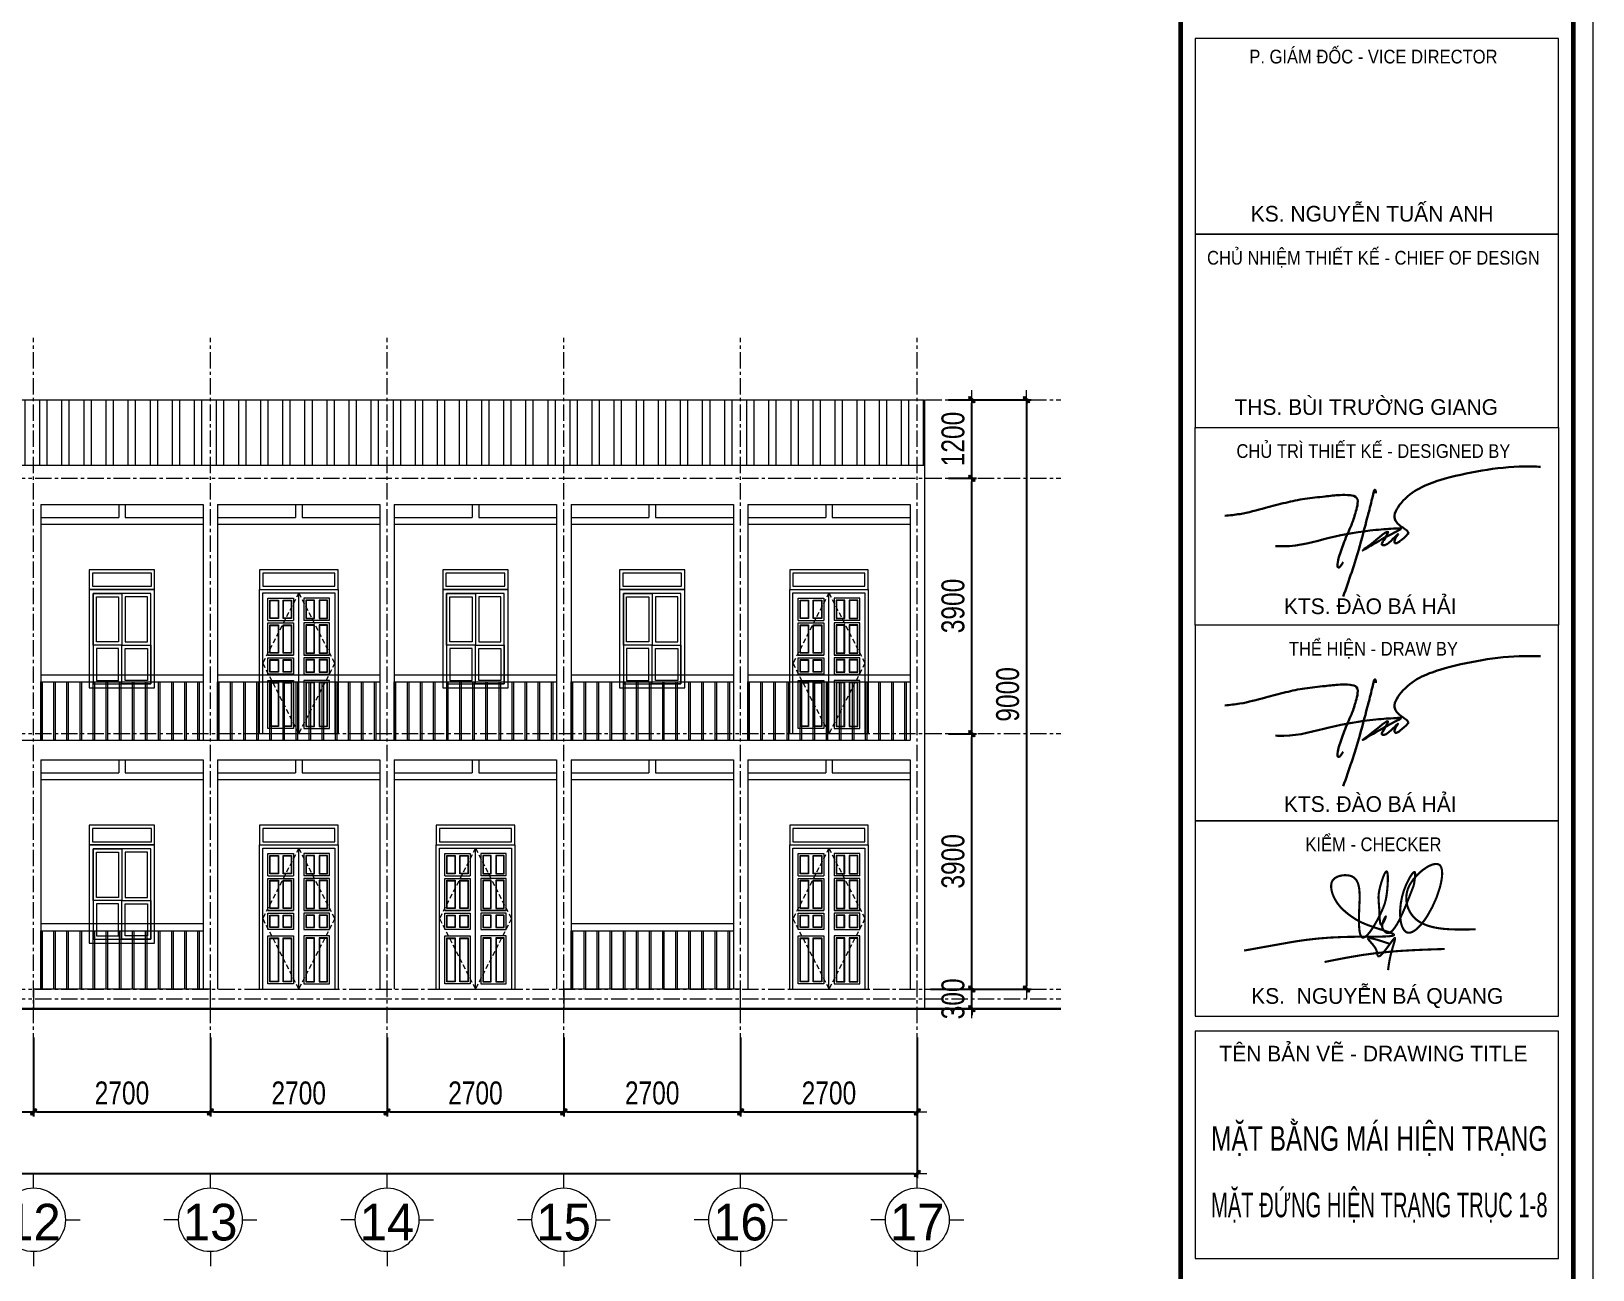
# Model space of a CAD drawing. Header units: millimetres. Extents: x 5243337 to 5938936, y 490824 to 785930.
# Drawn here: x 5824927 to 5848782, y 602592 to 621507 of the extents above; entities that cross this region are included whole.
import ezdxf
from ezdxf.enums import TextEntityAlignment as Align

# ---------------------------------------------------------------- set-up
doc = ezdxf.new("R2010")
doc.units = ezdxf.units.MM
doc.header["$MEASUREMENT"] = 0
doc.header["$PDMODE"] = 32
doc.linetypes.add('CENTER', pattern=[2, 1.25, -0.25, 0.25, -0.25])
doc.linetypes.add('HIDDEN', pattern=[0.375, 0.25, -0.125])
doc.layers.get('0').update_dxf_attribs({"lineweight": 0})
doc.layers.get('Defpoints').update_dxf_attribs({"lineweight": 0})
for name, color, linetype, lineweight in [('cat2', 22, 'Continuous', 30), ('dim', 144, 'Continuous', 13), ('hatch1', 136, 'Continuous', 9), ('Khungten_LCDI', 7, 'Continuous', 25), ('LC Dim', 8, 'Continuous', 18), ('LC ISO', 153, 'Continuous', 13), ('LC MANH DUT', 35, 'HIDDEN', 5), ('LC Net dam 1', 30, 'Continuous', 30), ('LC Net manh', 9, 'Continuous', 5), ('LC Net thay', 7, 'Continuous', 25), ('LC Text1', 3, 'Continuous', 20), ('noithat', 125, 'Continuous', 9), ('text', 1, 'Continuous', 20), ('thay1', 63, 'Continuous', 18), ('truc', 76, 'CENTER', 9)]:
    doc.layers.add(name, color=color, linetype=linetype, lineweight=lineweight)
doc.layers.add('KICHTHUOC', color=9, linetype='Continuous')
doc.styles.add('EG Hai', font='VHAVANB.TTF')
doc.styles.add('HOATBIF', font='hoatbif.shx', dxfattribs={"width": 0.8})
doc.styles.add('Khungten', font='VHAVAN.TTF', dxfattribs={"width": 0.9, "height": 5000})
doc.styles.add('Title', font='VHBLACK.TTF')
doc.styles.add('VnAvantH', font='VHAVANB.TTF', dxfattribs={"width": 0.6})
doc.dimstyles.new('1-100', dxfattribs={"dimscale": 100, "dimtxt": 2.5, "dimasz": 0.35, "dimexe": 0.5, "dimexo": 0, "dimgap": 0.8, "dimtad": 1, "dimdec": 0, "dimzin": 0, "dimdsep": 46, "dimtxsty": 'HOATBIF', "dimblk1": 'DOT', "dimblk2": 'DOT', "dimsah": 1, "dimcen": -1, "dimdle": 1, "dimclrd": 256, "dimclre": 256, "dimclrt": 4, "dimadec": 3, "dimazin": 2, "dimtfac": 0.333333, "dimtdec": 0, "dimtix": 1, "dimtmove": 2, "dimatfit": 3, "dimldrblk": 'DOT', "dimfxl": 1, "dimtvp": 0.833333, "dimtolj": 1, "dimtzin": 0, "dimarcsym": 0})

# ---------------------------------------------------------------- blocks, each defined once
blk = doc.blocks.new('DOT')
at = {"layer": 'dim'}
for p, q in [((-3, 0), (3, 0)), ((-1, -1), (1, 1))]:
    blk.add_line(p, q, dxfattribs=at)
blk.add_lwpolyline([(0.5, 1), (-1, -0.5), (-0.5, -1), (1, 0.5)], close=True, dxfattribs=at)
blk = doc.blocks.new('*D600')
at = {"layer": 'Defpoints', "color": 0, "ltscale": 300, "transparency": 16777216}
for p in [(5793813, 606139), (5838463, 606139), (5838463, 604061)]:
    blk.add_point(p, dxfattribs=at)
at = {"layer": 'LC Dim', "lineweight": -2, "ltscale": 300, "transparency": 16777216}
for p, q in [((5793813, 606139), (5793813, 603991)), ((5838463, 606139), (5838463, 603991)), ((5793862, 604061), (5838414, 604061))]:
    blk.add_line(p, q, dxfattribs=at)
at = {"layer": 'LC Dim', "lineweight": -2, "ltscale": 300, "transparency": 16777216, "xscale": 49, "yscale": 49, "zscale": 49, "rotation": 180}
blk.add_blockref('DOT', (5793813, 604061), dxfattribs=at)
at = {"layer": 'LC Dim', "lineweight": -2, "ltscale": 300, "transparency": 16777216, "xscale": 49, "yscale": 49, "zscale": 49}
blk.add_blockref('DOT', (5838463, 604061), dxfattribs=at)
at = {"layer": 'LC Dim', "color": 4, "ltscale": 300, "transparency": 16777216, "insert": (5816138, 604348), "char_height": 350, "attachment_point": 5, "style": 'HOATBIF'}
blk.add_mtext('\\A1;44650', dxfattribs=at)
blk = doc.blocks.new('_Dot')
at = {"color": 0, "linetype": 'ByBlock', "lineweight": -2}
blk.add_line((-0.5, 0), (-1, 0), dxfattribs=at)
at = {"color": 0, "linetype": 'ByBlock', "const_width": 0.5}
blk.add_lwpolyline([(-0.25, 0, 1), (0.25, 0, 1)], format="xyb", close=True, dxfattribs=at)
blk = doc.blocks.new('*D612')
at = {"layer": 'Defpoints', "color": 0, "ltscale": 300, "transparency": 16777216}
for p in [(5822263, 606139), (5824963, 606139), (5824963, 605003)]:
    blk.add_point(p, dxfattribs=at)
at = {"layer": 'LC Dim', "lineweight": -2, "ltscale": 300, "transparency": 16777216}
for p, q in [((5822263, 606139), (5822263, 604933)), ((5824963, 606139), (5824963, 604933)), ((5822312, 605003), (5824914, 605003))]:
    blk.add_line(p, q, dxfattribs=at)
at = {"layer": 'LC Dim', "lineweight": -2, "ltscale": 300, "transparency": 16777216, "xscale": 49, "yscale": 49, "zscale": 49, "rotation": 180}
blk.add_blockref('DOT', (5822263, 605003), dxfattribs=at)
at = {"layer": 'LC Dim', "lineweight": -2, "ltscale": 300, "transparency": 16777216, "xscale": 49, "yscale": 49, "zscale": 49}
blk.add_blockref('DOT', (5824963, 605003), dxfattribs=at)
at = {"layer": 'LC Dim', "color": 4, "ltscale": 300, "transparency": 16777216, "insert": (5823613, 605290), "char_height": 350, "attachment_point": 5, "style": 'HOATBIF'}
blk.add_mtext('\\A1;2700', dxfattribs=at)
blk = doc.blocks.new('*D613')
at = {"layer": 'Defpoints', "color": 0, "ltscale": 300, "transparency": 16777216}
for p in [(5824963, 606139), (5827663, 606139), (5827663, 605003)]:
    blk.add_point(p, dxfattribs=at)
at = {"layer": 'LC Dim', "lineweight": -2, "ltscale": 300, "transparency": 16777216}
for p, q in [((5824963, 606139), (5824963, 604933)), ((5827663, 606139), (5827663, 604933)), ((5825012, 605003), (5827614, 605003))]:
    blk.add_line(p, q, dxfattribs=at)
at = {"layer": 'LC Dim', "lineweight": -2, "ltscale": 300, "transparency": 16777216, "xscale": 49, "yscale": 49, "zscale": 49, "rotation": 180}
blk.add_blockref('DOT', (5824963, 605003), dxfattribs=at)
at = {"layer": 'LC Dim', "lineweight": -2, "ltscale": 300, "transparency": 16777216, "xscale": 49, "yscale": 49, "zscale": 49}
blk.add_blockref('DOT', (5827663, 605003), dxfattribs=at)
at = {"layer": 'LC Dim', "color": 4, "ltscale": 300, "transparency": 16777216, "insert": (5826313, 605290), "char_height": 350, "attachment_point": 5, "style": 'HOATBIF'}
blk.add_mtext('\\A1;2700', dxfattribs=at)
blk = doc.blocks.new('*D614')
at = {"layer": 'Defpoints', "color": 0, "ltscale": 300, "transparency": 16777216}
for p in [(5827663, 606139), (5830363, 606139), (5830363, 605003)]:
    blk.add_point(p, dxfattribs=at)
at = {"layer": 'LC Dim', "lineweight": -2, "ltscale": 300, "transparency": 16777216}
for p, q in [((5827663, 606139), (5827663, 604933)), ((5830363, 606139), (5830363, 604933)), ((5827712, 605003), (5830314, 605003))]:
    blk.add_line(p, q, dxfattribs=at)
at = {"layer": 'LC Dim', "lineweight": -2, "ltscale": 300, "transparency": 16777216, "xscale": 49, "yscale": 49, "zscale": 49, "rotation": 180}
blk.add_blockref('DOT', (5827663, 605003), dxfattribs=at)
at = {"layer": 'LC Dim', "lineweight": -2, "ltscale": 300, "transparency": 16777216, "xscale": 49, "yscale": 49, "zscale": 49}
blk.add_blockref('DOT', (5830363, 605003), dxfattribs=at)
at = {"layer": 'LC Dim', "color": 4, "ltscale": 300, "transparency": 16777216, "insert": (5829013, 605290), "char_height": 350, "attachment_point": 5, "style": 'HOATBIF'}
blk.add_mtext('\\A1;2700', dxfattribs=at)
blk = doc.blocks.new('*D615')
at = {"layer": 'Defpoints', "color": 0, "ltscale": 300, "transparency": 16777216}
for p in [(5830363, 606139), (5833063, 606139), (5833063, 605003)]:
    blk.add_point(p, dxfattribs=at)
at = {"layer": 'LC Dim', "lineweight": -2, "ltscale": 300, "transparency": 16777216}
for p, q in [((5830363, 606139), (5830363, 604933)), ((5833063, 606139), (5833063, 604933)), ((5830412, 605003), (5833014, 605003))]:
    blk.add_line(p, q, dxfattribs=at)
at = {"layer": 'LC Dim', "lineweight": -2, "ltscale": 300, "transparency": 16777216, "xscale": 49, "yscale": 49, "zscale": 49, "rotation": 180}
blk.add_blockref('DOT', (5830363, 605003), dxfattribs=at)
at = {"layer": 'LC Dim', "lineweight": -2, "ltscale": 300, "transparency": 16777216, "xscale": 49, "yscale": 49, "zscale": 49}
blk.add_blockref('DOT', (5833063, 605003), dxfattribs=at)
at = {"layer": 'LC Dim', "color": 4, "ltscale": 300, "transparency": 16777216, "insert": (5831713, 605290), "char_height": 350, "attachment_point": 5, "style": 'HOATBIF'}
blk.add_mtext('\\A1;2700', dxfattribs=at)
blk = doc.blocks.new('*D616')
at = {"layer": 'Defpoints', "color": 0, "ltscale": 300, "transparency": 16777216}
for p in [(5833063, 606139), (5835763, 606139), (5835763, 605003)]:
    blk.add_point(p, dxfattribs=at)
at = {"layer": 'LC Dim', "lineweight": -2, "ltscale": 300, "transparency": 16777216}
for p, q in [((5833063, 606139), (5833063, 604933)), ((5835763, 606139), (5835763, 604933)), ((5833112, 605003), (5835714, 605003))]:
    blk.add_line(p, q, dxfattribs=at)
at = {"layer": 'LC Dim', "lineweight": -2, "ltscale": 300, "transparency": 16777216, "xscale": 49, "yscale": 49, "zscale": 49, "rotation": 180}
blk.add_blockref('DOT', (5833063, 605003), dxfattribs=at)
at = {"layer": 'LC Dim', "lineweight": -2, "ltscale": 300, "transparency": 16777216, "xscale": 49, "yscale": 49, "zscale": 49}
blk.add_blockref('DOT', (5835763, 605003), dxfattribs=at)
at = {"layer": 'LC Dim', "color": 4, "ltscale": 300, "transparency": 16777216, "insert": (5834413, 605290), "char_height": 350, "attachment_point": 5, "style": 'HOATBIF'}
blk.add_mtext('\\A1;2700', dxfattribs=at)
blk = doc.blocks.new('*D617')
at = {"layer": 'Defpoints', "color": 0, "ltscale": 300, "transparency": 16777216}
for p in [(5835763, 606139), (5838463, 606139), (5838463, 605003)]:
    blk.add_point(p, dxfattribs=at)
at = {"layer": 'LC Dim', "lineweight": -2, "ltscale": 300, "transparency": 16777216}
for p, q in [((5835763, 606139), (5835763, 604933)), ((5838463, 606139), (5838463, 604933)), ((5835812, 605003), (5838414, 605003))]:
    blk.add_line(p, q, dxfattribs=at)
at = {"layer": 'LC Dim', "lineweight": -2, "ltscale": 300, "transparency": 16777216, "xscale": 49, "yscale": 49, "zscale": 49, "rotation": 180}
blk.add_blockref('DOT', (5835763, 605003), dxfattribs=at)
at = {"layer": 'LC Dim', "lineweight": -2, "ltscale": 300, "transparency": 16777216, "xscale": 49, "yscale": 49, "zscale": 49}
blk.add_blockref('DOT', (5838463, 605003), dxfattribs=at)
at = {"layer": 'LC Dim', "color": 4, "ltscale": 300, "transparency": 16777216, "insert": (5837113, 605290), "char_height": 350, "attachment_point": 5, "style": 'HOATBIF'}
blk.add_mtext('\\A1;2700', dxfattribs=at)
blk = doc.blocks.new('TTRUC')
at = {"layer": 'LC ISO'}
for p, q in [((0, 6.95), (0, 10.13)), ((-6.95, 0), (-10.13, 0)), ((6.95, 0), (10.13, 0)), ((0, -6.95), (0, -10.13))]:
    blk.add_line(p, q, dxfattribs=at)
at = {"layer": 'LC Net manh'}
blk.add_circle((0, 0), 6.95, dxfattribs=at)
blk = doc.blocks.new('sdgfed')
at = {"layer": 'noithat'}
for points in [[(0, 1500), (1000, 1500), (1000, 1800), (0, 1800)], [(50, 1550), (950, 1550), (950, 1750), (50, 1750)], [(0, 0), (1000, 0), (1000, 1500), (0, 1500)], [(60, 60), (940, 60), (940, 1440), (60, 1440)], [(60, 1440), (500, 1440), (500, 650), (60, 650)], [(940, 1440), (500, 1440), (500, 650), (940, 650)], [(110, 1390), (450, 1390), (450, 700), (110, 700)], [(890, 1390), (550, 1390), (550, 700), (890, 700)], [(500, 650), (60, 650), (60, 60), (500, 60)], [(450, 600), (110, 600), (110, 110), (450, 110)], [(500, 650), (940, 650), (940, 60), (500, 60)], [(550, 600), (890, 600), (890, 110), (550, 110)]]:
    blk.add_lwpolyline(points, close=True, dxfattribs=at)
blk = doc.blocks.new('jsfgsdf')
at = {"layer": 'hatch1'}
blk.add_lwpolyline([(50, 2250), (1150, 2250), (1150, 2450), (50, 2450)], close=True, dxfattribs=at)
at = {"layer": 'LC ISO'}
for p, q in [((600, 0), (600, 2150)), ((130, 1730), (520, 1730)), ((130, 1690), (520, 1690)), ((1070, 1730), (680, 1730)), ((1070, 1690), (680, 1690)), ((130, 1200), (520, 1200)), ((1070, 1200), (680, 1200)), ((0, 0), (1200, 0))]:
    blk.add_line(p, q, dxfattribs=at)
at = {"layer": 'LC ISO', "ltscale": 2}
for p, q in [((130, 810), (520, 810)), ((1070, 810), (680, 810))]:
    blk.add_line(p, q, dxfattribs=at)
at = {"layer": 'LC ISO'}
blk.add_lwpolyline([(0, 2200), (1200, 2200), (1200, 2500), (0, 2500)], close=True, dxfattribs=at)
for points in [[(0, 0), (0, 2200), (1200, 2200), (1200, 0)], [(50, 0), (50, 2150), (1150, 2150), (1150, 0)], [(130, 1730), (130, 2070), (520, 2070), (520, 1730)], [(1070, 1730), (1070, 2070), (680, 2070), (680, 1730)], [(130, 1200), (130, 1690)], [(520, 1690), (520, 1200), (130, 1200)], [(680, 1690), (680, 1200), (1070, 1200)], [(1070, 1200), (1070, 1690)], [(130, 910), (130, 1160), (520, 1160)], [(520, 1160), (520, 910), (130, 910)], [(1070, 910), (1070, 1160), (680, 1160)], [(680, 1160), (680, 910), (1070, 910)], [(520, 810), (520, 80), (130, 80), (130, 810)], [(680, 810), (680, 80), (1070, 80), (1070, 810)]]:
    blk.add_lwpolyline(points, dxfattribs=at)
at = {"layer": 'LC MANH DUT', "ltscale": 300}
for p, q in [((600, 2150), (50, 1075)), ((600, 2150), (1150, 1075)), ((50, 1075), (600, 0)), ((1150, 1075), (600, 0))]:
    blk.add_line(p, q, dxfattribs=at)
at = {"layer": 'LC Net manh'}
for points in [[(160, 2040), (290, 2040), (290, 1760), (160, 1760)], [(166, 2034), (284, 2034), (284, 1766), (166, 1766)], [(360, 2040), (490, 2040), (490, 1760), (360, 1760)], [(366, 2034), (484, 2034), (484, 1766), (366, 1766)], [(840, 2040), (710, 2040), (710, 1760), (840, 1760)], [(834, 2034), (716, 2034), (716, 1766), (834, 1766)], [(1040, 2040), (910, 2040), (910, 1760), (1040, 1760)], [(1034, 2034), (916, 2034), (916, 1766), (1034, 1766)], [(160, 1660), (290, 1660), (290, 1230), (160, 1230)], [(166, 1654), (284, 1654), (284, 1236), (166, 1236)], [(360, 1660), (490, 1660), (490, 1230), (360, 1230)], [(366, 1654), (484, 1654), (484, 1236), (366, 1236)], [(840, 1660), (710, 1660), (710, 1230), (840, 1230)], [(834, 1654), (716, 1654), (716, 1236), (834, 1236)], [(1040, 1660), (910, 1660), (910, 1230), (1040, 1230)], [(1034, 1654), (916, 1654), (916, 1236), (1034, 1236)], [(160, 1130), (290, 1130), (290, 940), (160, 940)], [(166, 1124), (284, 1124), (284, 946), (166, 946)], [(360, 1130), (490, 1130), (490, 940), (360, 940)], [(366, 1124), (484, 1124), (484, 946), (366, 946)], [(840, 1130), (710, 1130), (710, 940), (840, 940)], [(834, 1124), (716, 1124), (716, 946), (834, 946)], [(1040, 1130), (910, 1130), (910, 940), (1040, 940)], [(1034, 1124), (916, 1124), (916, 946), (1034, 946)], [(160, 780), (290, 780), (290, 110), (160, 110)], [(166, 774), (284, 774), (284, 116), (166, 116)], [(360, 780), (490, 780), (490, 110), (360, 110)], [(366, 774), (484, 774), (484, 116), (366, 116)], [(840, 780), (710, 780), (710, 110), (840, 110)], [(834, 774), (716, 774), (716, 116), (834, 116)], [(1040, 780), (910, 780), (910, 110), (1040, 110)], [(1034, 774), (916, 774), (916, 116), (1034, 116)]]:
    blk.add_lwpolyline(points, close=True, dxfattribs=at)
blk = doc.blocks.new('*U554')
at = {"layer": 'LC ISO'}
blk.add_lwpolyline([(-10, 445), (10, 445), (10, -445), (-10, -445)], close=True, dxfattribs=at)
blk = doc.blocks.new('*U555')
at = {"layer": 'thay1', "color": 0, "linetype": 'ByBlock', "lineweight": -2, "transparency": 16777216}
for p in [(0, 0), (200, 0), (400, 0), (600, 0), (800, 0), (1000, 0), (1200, 0), (1400, 0), (1600, 0), (1800, 0), (2000, 0), (2200, 0), (2400, 0)]:
    blk.add_blockref('*U554', p, dxfattribs=at)
blk = doc.blocks.new('*U556')
at = {"layer": 'LC ISO'}
blk.add_lwpolyline([(-10, 445), (10, 445), (10, -445), (-10, -445)], close=True, dxfattribs=at)
blk = doc.blocks.new('*U557')
at = {"layer": 'thay1', "color": 0, "linetype": 'ByBlock', "lineweight": -2, "transparency": 16777216}
for p in [(0, 0), (200, 0), (400, 0), (600, 0), (800, 0), (1000, 0), (1200, 0), (1400, 0), (1600, 0), (1800, 0), (2000, 0), (2200, 0), (2400, 0)]:
    blk.add_blockref('*U556', p, dxfattribs=at)
blk = doc.blocks.new('*U530')
at = {"layer": 'LC ISO'}
blk.add_lwpolyline([(-10, 445), (10, 445), (10, -445), (-10, -445)], close=True, dxfattribs=at)
blk = doc.blocks.new('*U531')
at = {"layer": 'thay1', "color": 0, "linetype": 'ByBlock', "lineweight": -2, "transparency": 16777216}
for p in [(0, 0), (200, 0), (400, 0), (600, 0), (800, 0), (1000, 0), (1200, 0), (1400, 0), (1600, 0), (1800, 0), (2000, 0), (2200, 0), (2400, 0)]:
    blk.add_blockref('*U530', p, dxfattribs=at)
blk = doc.blocks.new('*U532')
at = {"layer": 'LC ISO'}
blk.add_lwpolyline([(-10, 445), (10, 445), (10, -445), (-10, -445)], close=True, dxfattribs=at)
blk = doc.blocks.new('*U533')
at = {"layer": 'thay1', "color": 0, "linetype": 'ByBlock', "lineweight": -2, "transparency": 16777216}
for p in [(0, 0), (200, 0), (400, 0), (600, 0), (800, 0), (1000, 0), (1200, 0), (1400, 0), (1600, 0), (1800, 0), (2000, 0), (2200, 0), (2400, 0)]:
    blk.add_blockref('*U532', p, dxfattribs=at)
blk = doc.blocks.new('*U534')
at = {"layer": 'LC ISO'}
blk.add_lwpolyline([(-10, 445), (10, 445), (10, -445), (-10, -445)], close=True, dxfattribs=at)
blk = doc.blocks.new('*U535')
at = {"layer": 'thay1', "color": 0, "linetype": 'ByBlock', "lineweight": -2, "transparency": 16777216}
for p in [(0, 0), (200, 0), (400, 0), (600, 0), (800, 0), (1000, 0), (1200, 0), (1400, 0), (1600, 0), (1800, 0), (2000, 0), (2200, 0), (2400, 0)]:
    blk.add_blockref('*U534', p, dxfattribs=at)
blk = doc.blocks.new('*D658')
at = {"layer": 'Defpoints', "color": 0, "ltscale": 300, "transparency": 16777216}
for p in [(5838665, 606879), (5839296, 606879), (5838665, 606579)]:
    blk.add_point(p, dxfattribs=at)
at = {"layer": 'LC Dim', "lineweight": -2, "ltscale": 300, "transparency": 16777216}
for p, q in [((5838665, 606879), (5839366, 606879)), ((5839296, 606928), (5839296, 606977)), ((5839296, 606579), (5839296, 606879)), ((5838665, 606579), (5839366, 606579)), ((5839296, 606530), (5839296, 606481))]:
    blk.add_line(p, q, dxfattribs=at)
at = {"layer": 'LC Dim', "lineweight": -2, "ltscale": 300, "transparency": 16777216, "xscale": 49, "yscale": 49, "zscale": 49}
for p, rotation in [((5839296, 606879), 270), ((5839296, 606579), 90)]:
    blk.add_blockref('DOT', p, dxfattribs=dict(at, rotation=rotation))
at = {"layer": 'LC Dim', "color": 4, "ltscale": 300, "transparency": 16777216, "insert": (5839009, 606729), "char_height": 350, "attachment_point": 5, "rotation": 90, "style": 'HOATBIF'}
blk.add_mtext('\\A1;300', dxfattribs=at)
blk = doc.blocks.new('*D659')
at = {"layer": 'Defpoints', "color": 0, "transparency": 16777216}
for p in [(5838940, 610779), (5839296, 610779), (5838665, 606879)]:
    blk.add_point(p, dxfattribs=at)
at = {"layer": 'LC Dim', "lineweight": -2, "transparency": 16777216}
for p, q in [((5838940, 610779), (5839366, 610779)), ((5839296, 606928), (5839296, 610730)), ((5838665, 606879), (5839366, 606879))]:
    blk.add_line(p, q, dxfattribs=at)
at = {"layer": 'LC Dim', "lineweight": -2, "transparency": 16777216, "xscale": 49, "yscale": 49, "zscale": 49}
for p, rotation in [((5839296, 610779), 90), ((5839296, 606879), 270)]:
    blk.add_blockref('DOT', p, dxfattribs=dict(at, rotation=rotation))
at = {"layer": 'LC Dim', "color": 4, "transparency": 16777216, "insert": (5839009, 608829), "char_height": 350, "attachment_point": 5, "rotation": 90, "style": 'HOATBIF'}
blk.add_mtext('\\A1;3900', dxfattribs=at)
blk = doc.blocks.new('*D660')
at = {"layer": 'Defpoints', "color": 0, "transparency": 16777216}
for p in [(5838940, 614679), (5839296, 614679), (5838940, 610779)]:
    blk.add_point(p, dxfattribs=at)
at = {"layer": 'LC Dim', "lineweight": -2, "transparency": 16777216}
for p, q in [((5838940, 614679), (5839366, 614679)), ((5839296, 610828), (5839296, 614630)), ((5838940, 610779), (5839366, 610779))]:
    blk.add_line(p, q, dxfattribs=at)
at = {"layer": 'LC Dim', "lineweight": -2, "transparency": 16777216, "xscale": 49, "yscale": 49, "zscale": 49}
for p, rotation in [((5839296, 614679), 90), ((5839296, 610779), 270)]:
    blk.add_blockref('DOT', p, dxfattribs=dict(at, rotation=rotation))
at = {"layer": 'LC Dim', "color": 4, "transparency": 16777216, "insert": (5839009, 612729), "char_height": 350, "attachment_point": 5, "rotation": 90, "style": 'HOATBIF'}
blk.add_mtext('\\A1;3900', dxfattribs=at)
blk = doc.blocks.new('*D661')
at = {"layer": 'Defpoints', "color": 0, "transparency": 16777216}
for p in [(5838940, 615879), (5839296, 615879), (5838940, 614679)]:
    blk.add_point(p, dxfattribs=at)
at = {"layer": 'LC Dim', "lineweight": -2, "transparency": 16777216}
for p, q in [((5838940, 615879), (5839366, 615879)), ((5839296, 614728), (5839296, 615830)), ((5838940, 614679), (5839366, 614679))]:
    blk.add_line(p, q, dxfattribs=at)
at = {"layer": 'LC Dim', "lineweight": -2, "transparency": 16777216, "xscale": 49, "yscale": 49, "zscale": 49}
for p, rotation in [((5839296, 615879), 90), ((5839296, 614679), 270)]:
    blk.add_blockref('DOT', p, dxfattribs=dict(at, rotation=rotation))
at = {"layer": 'LC Dim', "color": 4, "transparency": 16777216, "insert": (5839009, 615279), "char_height": 350, "attachment_point": 5, "rotation": 90, "style": 'HOATBIF'}
blk.add_mtext('\\A1;1200', dxfattribs=at)
blk = doc.blocks.new('*D662')
at = {"layer": 'Defpoints', "color": 0, "transparency": 16777216}
for p in [(5838940, 615879), (5838757, 606879), (5840131, 606879)]:
    blk.add_point(p, dxfattribs=at)
at = {"layer": 'LC Dim', "lineweight": -2, "transparency": 16777216}
for p, q in [((5838940, 615879), (5840201, 615879)), ((5840131, 615830), (5840131, 606928)), ((5838757, 606879), (5840201, 606879))]:
    blk.add_line(p, q, dxfattribs=at)
at = {"layer": 'LC Dim', "lineweight": -2, "transparency": 16777216, "xscale": 49, "yscale": 49, "zscale": 49}
for p, rotation in [((5840131, 615879), 90), ((5840131, 606879), 270)]:
    blk.add_blockref('DOT', p, dxfattribs=dict(at, rotation=rotation))
at = {"layer": 'LC Dim', "color": 4, "transparency": 16777216, "insert": (5839844, 611379), "char_height": 350, "attachment_point": 5, "rotation": 90, "style": 'HOATBIF'}
blk.add_mtext('\\A1;9000', dxfattribs=at)
blk = doc.blocks.new('*U511')
at = {"layer": 'LC ISO'}
blk.add_lwpolyline([(-10, 445), (10, 445), (10, -445), (-10, -445)], close=True, dxfattribs=at)
blk = doc.blocks.new('*U512')
at = {"layer": 'thay1', "color": 0, "linetype": 'ByBlock', "lineweight": -2, "transparency": 16777216}
for p in [(0, 0), (200, 0), (400, 0), (600, 0), (800, 0), (1000, 0), (1200, 0), (1400, 0), (1600, 0), (1800, 0), (2000, 0), (2200, 0), (2400, 0)]:
    blk.add_blockref('*U511', p, dxfattribs=at)
blk = doc.blocks.new('*U513')
at = {"layer": 'LC ISO'}
blk.add_lwpolyline([(-10, 445), (10, 445), (10, -445), (-10, -445)], close=True, dxfattribs=at)
blk = doc.blocks.new('*U514')
at = {"layer": 'thay1', "color": 0, "linetype": 'ByBlock', "lineweight": -2, "transparency": 16777216}
for p in [(0, 0), (200, 0), (400, 0), (600, 0), (800, 0), (1000, 0), (1200, 0), (1400, 0), (1600, 0), (1800, 0), (2000, 0), (2200, 0), (2400, 0)]:
    blk.add_blockref('*U513', p, dxfattribs=at)
blk = doc.blocks.new('NGUYEN BA QUANG')
at = {"layer": 'LC ISO', "const_width": 54}
for points in [[(906, 1114, 0.006821), (929, 1272, 0.011774), (937, 1340, 0.026266), (938, 1394, 0.052103), (935, 1423, 0.076783), (930, 1436, 0.163971), (923, 1442, 0.170042), (914, 1442, 0.080479), (902, 1436, 0.05585), (881, 1417, 0.031056), (847, 1375, 0.025203), (791, 1286, 0.116129), (556, 476, 0.061974), (575, 166, 0.045365), (610, 47, 0.070676), (660, -41, 0.091415), (710, -86, 0.146905), (783, -104, 0.068448), (833, -95, 0.049636), (885, -72, 0.053986), (978, -6, 0.029209), (1056, 69, 0.021304), (1134, 162, 0.025491), (1250, 329, 0.068873), (1561, 1027, 0.01773), (1596, 1171, 0.037697), (1624, 1368, 0.029037), (1623, 1453, 0.04288), (1613, 1525, 0.066726), (1590, 1583, 0.100495), (1556, 1623, 0.111871), (1508, 1644, 0.054631), (1469, 1647, 0.041179), (1426, 1643, 0.04561), (1355, 1623, 0.04967), (1225, 1558, 0.109429), (829, 1164, 0.05047), (753, 1012, 0.368126), (1079, 156, 0.040655), (1223, 90, 0.031441), (1383, 42, 0.023503), (1557, 9, 0.017084), (1742, -10, 0.011936), (1936, -19, 0.009133), (2206, -21, 0.002915), (2480, -16)], [(-3416, -557, -0.001023), (-2231, -345, -0.008385), (-1869, -289, -0.026114), (-905, -212, -0.007166), (-491, -205, 0.001773), (-49, -203, 0.009736), (200, -197, 0.025773), (331, -186, 0.054465), (383, -173, 0.09183), (397, -166, 0.386262), (399, -152, 0.129793), (379, -135, 0.036801), (321, -108, 0.016128), (184, -59, -0.006736), (-183, 62, -0.023924), (-416, 154, -0.046785), (-684, 310, -0.041509), (-918, 503, -0.092678), (-1136, 813, -0.077778), (-1199, 1035, -0.070106), (-1196, 1141, -0.201572), (-1106, 1286, -0.091887), (-982, 1343, -0.118851), (-732, 1351, -0.227561), (-543, 1208, -0.055716), (-508, 1121, -0.035741), (-487, 1019, -0.022757), (-478, 904, -0.018678), (-477, 714, 0.005361), (-493, 294, 0.022501), (-487, 25, 0.024956), (-474, -85, 0.051878), (-451, -169, 0.084004), (-427, -209, 0.302699), (-372, -224, 0.091028), (-331, -204, 0.045769), (-285, -164, 0.031407), (-218, -87, 0.026473), (-114, 66, 0.038878), (124, 530, 0.063388), (207, 831, 0.030377), (243, 1236, 0.019395), (241, 1350, 0.050857), (231, 1429, 0.089259), (221, 1451, 0.446193), (202, 1454, 0.08967), (185, 1438, 0.048315), (156, 1388, 0.024568), (114, 1288, 0.037087), (24, 971, 0.06811), (7, 722, 0.007404), (19, 571, -0.009821), (27, 442, 0.013775), (38, 214, 0.023991), (46, 154, 0.068642), (58, 113, 0.168495), (71, 99, 0.190472), (82, 99, 0.135753), (102, 116, 0.042547), (133, 165, 0.037247), (185, 280, 0.083462), (192, 310, 0.752396), (189, 311, 0.077103), (170, 286, 0.067778), (106, 135, 0.079642), (97, 52, 0.07615), (107, 12, 0.090818), (168, -77, 0.162992), (233, -111, 0.134535), (287, -101, 0.046135), (315, -85, 0.0589), (372, -33, 0.033446), (431, 44, 0.020493), (492, 142, 0.018931), (584, 325, 0.012315), (712, 617, 0.006262), (906, 1114)], [(274, -380, 0.002584), (99, -322, 0.004829), (-9, -289, 0.009549), (-104, -262, 0.02019), (-180, -245, 0.020391), (-210, -242, 0.037792), (-233, -241, 0.083891), (-249, -244, 0.129866), (-256, -250, 0.170647), (-258, -257, 0.074142), (-257, -264, 0.04333), (-253, -271, 0.038982), (-240, -290, 0.018381), (-209, -327, -0.006145), (-155, -388, -0.017161), (-112, -442, -0.029179), (-72, -502, -0.056277), (-39, -577, -0.025416), (-31, -610, -0.003247), (-24, -652, 0.033316), (-18, -677, 0.055631), (-12, -689, 0.087521), (-5, -698, 0.15828), (8, -703, 0.07777), (18, -702, 0.051495), (30, -698, 0.04838), (50, -685, 0.02792), (72, -667, 0.021215), (104, -635, 0.012757), (138, -596, 0.011354), (192, -528, 0.005945), (265, -430, -0.007904), (360, -301, -0.011483), (384, -270, -0.027823), (404, -249, -0.066961), (415, -240, -0.123545), (420, -238, -0.248584), (424, -240, -0.12084), (426, -246, -0.064597), (426, -260, -0.027008), (421, -289, -0.011306), (411, -326, -0.007085), (384, -419, 0.007773), (340, -569, 0.03162), (266, -923, 0.004795), (248, -1055)], [(-1368, -847, -0.004051), (-800, -737, -0.026384), (342, -582, -0.006339), (726, -556, -0.004215), (1111, -537, -0.002629), (1689, -517)]]:
    blk.add_lwpolyline(points, format="xyb", dxfattribs=at)
blk = doc.blocks.new('chu ky hai')
at = {"layer": 'cat2'}
for points in [[(-7108, -1180), (-6432, -1197), (-2775, -522), (976, 115), (1801, 186), (2622, 234), (2986, 231), (2480, -78), (-30, -1486), (540, -1049), (1949, -60), (1474, -942), (1449, -999), (1449, -1057), (1477, -1093), (1572, -1118), (1707, -1098), (1898, -993), (2754, -240), (2527, -595), (2479, -768), (2477, -864), (2515, -945), (2607, -960), (2750, -905), (2939, -770), (3555, -206), (3585, -163), (3551, -35), (3281, 205), (2716, 642), (2520, 942), (3011, 2284), (6131, 4121), (9514, 4894), (12933, 5218), (14228, 5200)], [(-11175, 1253), (-9978, 1396), (-7921, 1888), (-6284, 2309), (-4744, 2618), (-3121, 2809), (-1911, 2927), (-1107, 2906), (-579, 2709), (-517, 2075), (-671, 1470), (-1000, 507), (-1282, -135), (-1576, -846), (-1805, -1465), (-1996, -2070), (-2109, -2631), (-2056, -2899), (-1967, -2874), (-1871, -2786), (-1768, -2651), (-1653, -2476)], [(975, 3070), (960, 3197), (924, 3338), (690, 2725), (349, 1352), (-322, -1171), (-1656, -5247)]]:
    blk.add_spline(points, degree=3, dxfattribs=at)
blk = doc.blocks.new('ha tang Nui Beo')
at = {"layer": 'Defpoints', "lineweight": 0}
blk.add_lwpolyline([(-1200, -14850), (-1200, 14850), (40800, 14850), (40800, -14850)], close=True, dxfattribs=at)
at = {"layer": 'Khungten_LCDI', "color": 5, "lineweight": 60}
blk.add_line((36600, 14650), (36600, -14650), dxfattribs=at)
at = {"layer": 'Khungten_LCDI', "color": 5, "lineweight": 25}
blk.add_line((40600, -14650), (40600, 14650), dxfattribs=at)
at = {"layer": 'Khungten_LCDI', "color": 5, "lineweight": 60}
blk.add_lwpolyline([(0, -14650), (0, 14650), (40600, 14650), (40600, -14650)], close=True, dxfattribs=at)
at = {"layer": 'Khungten_LCDI', "color": 9, "lineweight": 15}
for points in [[(36750, 446), (40450, 446), (40450, 2437), (36750, 2437)], [(36750, -1522), (40450, -1522), (40450, 446), (36750, 446)], [(36750, -1522), (40450, -1522), (40450, -3535), (36750, -3535)], [(36750, -5526), (40450, -5526), (40450, -3535), (36750, -3535)], [(36750, -7517), (40450, -7517), (40450, -5526), (36750, -5526)], [(36750, -9983), (40450, -9983), (40450, -7667), (36750, -7667)]]:
    blk.add_lwpolyline(points, close=True, dxfattribs=at)
at = {"layer": 'cat2', "xscale": 0.1265625, "yscale": 0.1265625, "zscale": 0.1265625}
for p in [(38468, -2580), (38468, -4510)]:
    blk.add_blockref('chu ky hai', p, dxfattribs=at)
at = {"layer": 'LC Net dam 1', "xscale": 0.4, "yscale": 0.4, "zscale": 0.4}
blk.add_blockref('NGUYEN BA QUANG', (38616, -6625), dxfattribs=at)
at = {"color": 7, "style": 'Khungten', "width": 0.9}
for s, p in [('P. gi¸m ®èc - VICE director', (38566, 2184)), ('chñ nhiÖm thiÕt kÕ - chief of design', (38566, 136)), ('chñ tr× thiÕt kÕ - designed by', (38566, -1832)), ('thÓ hiÖn - draw by', (38566, -3845)), ('kiÓm - checker', (38566, -5836))]:
    blk.add_text(s, height=140, dxfattribs=at).set_placement(p, align=Align.CENTER)
at = {"color": 7}
for s, style, p in [('ks. nguyÔn tuÊn anh', 'VnAvantH', (38553, 574)), ('ths. bïi tr\xadêng giang', 'VnAvantH', (38493, -1394)), ('Kts. ®µo b¸ h¶i', 'VnAvantH', (38534, -3422)), ('Kts. ®µo b¸ h¶i', 'VnAvantH', (38534, -5436)), ('ks.  NGUYÔN B¸ QUANG', 'VnAvantH', (38605, -7390)), ('tªn b¶n vÏ - drawing title', 'Khungten', (38566, -7977))]:
    blk.add_text(s, height=160, dxfattribs=dict(at, style=style)).set_placement(p, align=Align.CENTER)
at = {"color": 7, "style": 'Khungten', "width": 0.8}
for tag, p in [('REVISION', (39499, -10746)), ('NGAYHT', (39546, -11609))]:
    blk.add_attdef(tag, text='', height=200, dxfattribs=at).set_placement(p, align=Align.CENTER)
at = {"layer": 'LC Text1', "style": 'Title', "width": 1.485915}
for tag, p, p2 in [('TENBANVE1', (36913, -8886), (40339, -8886)), ('TENBANVE2', (36913, -9562), (40339, -9562))]:
    blk.add_attdef(tag, text='', height=250, dxfattribs=at).set_placement(p, p2, align=Align.FIT)
at = {"layer": 'LC Text1', "style": 'Title', "width": 0.7}
blk.add_attdef('SOBANVE', text='', height=250, dxfattribs=at).set_placement((39562, -13896), align=Align.CENTER)

msp = doc.modelspace()

# ---------------------------------------------------------------- hatches: boundary and pattern name
at = {"layer": 'hatch1'}
h = msp.add_hatch(dxfattribs=at)
h.set_pattern_fill('ANSI32', color=256, scale=900, angle=45)
h.set_pattern_definition([(90, (174971.07, -18626.8), (-337.5, 0), []), (90, (175083.57, -18514.3), (-337.5, 0), [])])
h.paths.add_polyline_path([(5793703.2, 615879.2), (5793703.2, 614879.2), (5838573.2, 614879.2), (5838573.2, 615879.2)])

# ---------------------------------------------------------------- linework, layer by layer
at = {"layer": 'LC Net dam 1'}
msp.add_line((5790586.1, 606579.2), (5840654.1, 606579.2), dxfattribs=at)
at = {"layer": 'thay1'}
for p, q in [((5793703.2, 615879.2), (5838573.2, 615879.2)), ((5838573.2, 615879.2), (5838573.2, 606579.2)), ((5793703.2, 614879.2), (5838573.2, 614879.2)), ((5825073.2, 614279.2), (5825073.2, 610679.2)), ((5825073.2, 614279.2), (5827553.2, 614279.2)), ((5826263.2, 614279.2), (5826263.2, 614079.2)), ((5826363.2, 614279.2), (5826363.2, 614079.2)), ((5827553.2, 614279.2), (5827553.2, 610679.2)), ((5827773.2, 614279.2), (5827773.2, 610679.2)), ((5827773.2, 614279.2), (5830253.2, 614279.2)), ((5828963.2, 614279.2), (5828963.2, 614079.2)), ((5829063.2, 614279.2), (5829063.2, 614079.2)), ((5830253.2, 614279.2), (5830253.2, 610679.2)), ((5830473.2, 614279.2), (5830473.2, 610679.2)), ((5830473.2, 614279.2), (5832953.2, 614279.2)), ((5831663.2, 614279.2), (5831663.2, 614079.2)), ((5831763.2, 614279.2), (5831763.2, 614079.2)), ((5832953.2, 614279.2), (5832953.2, 610679.2)), ((5833173.2, 614279.2), (5833173.2, 610679.2)), ((5833173.2, 614279.2), (5835653.2, 614279.2)), ((5834363.2, 614279.2), (5834363.2, 614079.2)), ((5834463.2, 614279.2), (5834463.2, 614079.2)), ((5835653.2, 614279.2), (5835653.2, 610679.2)), ((5835873.2, 614279.2), (5835873.2, 610679.2)), ((5835873.2, 614279.2), (5838353.2, 614279.2)), ((5837063.2, 614279.2), (5837063.2, 614079.2)), ((5837163.2, 614279.2), (5837163.2, 614079.2)), ((5838353.2, 614279.2), (5838353.2, 610679.2)), ((5825073.2, 614079.2), (5826263.2, 614079.2)), ((5826363.2, 614079.2), (5827553.2, 614079.2)), ((5827773.2, 614079.2), (5828963.2, 614079.2)), ((5829063.2, 614079.2), (5830253.2, 614079.2)), ((5830473.2, 614079.2), (5831663.2, 614079.2)), ((5831763.2, 614079.2), (5832953.2, 614079.2)), ((5833173.2, 614079.2), (5834363.2, 614079.2)), ((5834463.2, 614079.2), (5835653.2, 614079.2)), ((5835873.2, 614079.2), (5837063.2, 614079.2)), ((5837163.2, 614079.2), (5838353.2, 614079.2)), ((5825073.2, 613979.2), (5827553.2, 613979.2)), ((5827773.2, 613979.2), (5830253.2, 613979.2)), ((5830473.2, 613979.2), (5832953.2, 613979.2)), ((5833173.2, 613979.2), (5835653.2, 613979.2)), ((5835873.2, 613979.2), (5838353.2, 613979.2)), ((5825073.2, 611679.2), (5827553.2, 611679.2)), ((5827773.2, 611679.2), (5830253.2, 611679.2)), ((5830473.2, 611679.2), (5832953.2, 611679.2)), ((5833173.2, 611679.2), (5835653.2, 611679.2)), ((5835873.2, 611679.2), (5838353.2, 611679.2)), ((5825073.2, 611569.2), (5827553.2, 611569.2)), ((5827773.2, 611569.2), (5830253.2, 611569.2)), ((5830473.2, 611569.2), (5832953.2, 611569.2)), ((5833173.2, 611569.2), (5835653.2, 611569.2)), ((5835873.2, 611569.2), (5838353.2, 611569.2)), ((5810153.2, 610679.2), (5838353.2, 610679.2)), ((5825073.2, 610379.2), (5825073.2, 606879.2)), ((5825073.2, 610379.2), (5827553.2, 610379.2)), ((5826263.2, 610379.2), (5826263.2, 610179.2)), ((5826363.2, 610379.2), (5826363.2, 610179.2)), ((5827553.2, 610379.2), (5827553.2, 606879.2)), ((5827773.2, 610379.2), (5827773.2, 606879.2)), ((5827773.2, 610379.2), (5830253.2, 610379.2)), ((5828963.2, 610379.2), (5828963.2, 610179.2)), ((5829063.2, 610379.2), (5829063.2, 610179.2)), ((5830253.2, 610379.2), (5830253.2, 606879.2)), ((5830473.2, 610379.2), (5830473.2, 606879.2)), ((5830473.2, 610379.2), (5832953.2, 610379.2)), ((5831663.2, 610379.2), (5831663.2, 610179.2)), ((5831763.2, 610379.2), (5831763.2, 610179.2)), ((5832953.2, 610379.2), (5832953.2, 606879.2)), ((5833173.2, 610379.2), (5833173.2, 606879.2)), ((5833173.2, 610379.2), (5835653.2, 610379.2)), ((5834363.2, 610379.2), (5834363.2, 610179.2)), ((5834463.2, 610379.2), (5834463.2, 610179.2)), ((5835653.2, 610379.2), (5835653.2, 606879.2)), ((5835873.2, 610379.2), (5835873.2, 606879.2)), ((5835873.2, 610379.2), (5838353.2, 610379.2)), ((5837063.2, 610379.2), (5837063.2, 610179.2)), ((5837163.2, 610379.2), (5837163.2, 610179.2)), ((5838353.2, 610379.2), (5838353.2, 606879.2)), ((5825073.2, 610179.2), (5826263.2, 610179.2)), ((5825073.2, 610079.2), (5827553.2, 610079.2)), ((5826363.2, 610179.2), (5827553.2, 610179.2)), ((5827773.2, 610179.2), (5828963.2, 610179.2)), ((5827773.2, 610079.2), (5830253.2, 610079.2)), ((5829063.2, 610179.2), (5830253.2, 610179.2)), ((5830473.2, 610179.2), (5831663.2, 610179.2)), ((5830473.2, 610079.2), (5832953.2, 610079.2)), ((5831763.2, 610179.2), (5832953.2, 610179.2)), ((5833173.2, 610179.2), (5834363.2, 610179.2)), ((5833173.2, 610079.2), (5835653.2, 610079.2)), ((5834463.2, 610179.2), (5835653.2, 610179.2)), ((5835873.2, 610179.2), (5837063.2, 610179.2)), ((5835873.2, 610079.2), (5838353.2, 610079.2)), ((5837163.2, 610179.2), (5838353.2, 610179.2)), ((5825073.2, 607879.2), (5827553.2, 607879.2)), ((5833173.2, 607879.2), (5835653.2, 607879.2)), ((5825073.2, 607769.2), (5827553.2, 607769.2)), ((5833173.2, 607769.2), (5835653.2, 607769.2)), ((5827663.2, 606879.2), (5824963.2, 606879.2)), ((5824963.2, 606879.2), (5824963.2, 606579.2)), ((5827663.2, 606579.2), (5827663.2, 606879.2)), ((5835763.2, 606879.2), (5833063.2, 606879.2)), ((5833063.2, 606879.2), (5833063.2, 606579.2)), ((5835763.2, 606579.2), (5835763.2, 606879.2)), ((5824963.2, 606579.2), (5827663.2, 606579.2)), ((5833063.2, 606579.2), (5835763.2, 606579.2))]:
    msp.add_line(p, q, dxfattribs=at)
at = {"layer": 'truc', "ltscale": 200}
for p, q in [((5824963.2, 605957.1), (5824963.2, 616823.9)), ((5827663.2, 605957.1), (5827663.2, 616823.9)), ((5830363.2, 605957.1), (5830363.2, 616823.9)), ((5833063.2, 605957.1), (5833063.2, 616823.9)), ((5835763.2, 605957.1), (5835763.2, 616823.9)), ((5838463.2, 605957.1), (5838463.2, 616823.9)), ((5790586.1, 615879.2), (5840654.1, 615879.2)), ((5790586.1, 614679.2), (5840654.1, 614679.2)), ((5790586.1, 610779.2), (5840654.1, 610779.2)), ((5790586.1, 606879.2), (5840654.1, 606879.2)), ((5790586.1, 606729.2), (5840654.1, 606729.2))]:
    msp.add_line(p, q, dxfattribs=at)

# ---------------------------------------------------------------- block references
at = {"layer": 'KICHTHUOC', "ltscale": 300, "xscale": 70, "yscale": 70, "zscale": 70}
for p in [(5824963.2, 603354.7), (5827663.2, 603354.7), (5830363.2, 603354.7), (5833063.2, 603354.7), (5835763.2, 603354.7), (5838463.2, 603354.7)]:
    msp.add_blockref('TTRUC', p, dxfattribs=at)
at = {"layer": 'LC Net thay'}
ref = msp.add_blockref('ha tang Nui Beo', (5787581.5, 617738.2), dxfattribs=dict(at, xscale=1.500000000004304, yscale=1.500000000004304, zscale=1.500000000004304))
ref.add_attrib('TENBANVE2', 'mÆt ®øng hiÖn tr¹ng trôc 1-8', dxfattribs={"layer": 'LC Text1', "height": 375, "style": 'Title', "width": 0.531195}).set_placement((5842950.5, 603394.5), (5848090.2, 603394.5), align=Align.FIT)
ref.add_attrib('TENBANVE1', 'mÆt b»ng m¸i hiÖn tr¹ng', dxfattribs={"layer": 'LC Text1', "height": 375, "style": 'Title', "width": 0.630793}).set_placement((5842950.5, 604409.6), (5848090.2, 604409.6), align=Align.FIT)
at = {"layer": 'thay1'}
for name, p in [('sdgfed', (5825812.1, 611479.2)), ('jsfgsdf', (5828413.2, 610779.2)), ('sdgfed', (5831212.1, 611479.2)), ('sdgfed', (5833912.1, 611479.2)), ('jsfgsdf', (5836513.2, 610779.2)), ('*U555', (5825083.2, 611124.2)), ('*U557', (5827783.2, 611124.2)), ('*U531', (5830483.2, 611124.2)), ('*U533', (5833183.2, 611124.2)), ('*U535', (5835883.2, 611124.2)), ('sdgfed', (5825812.1, 607579.2)), ('jsfgsdf', (5828413.2, 606879.2)), ('jsfgsdf', (5831113.2, 606879.2)), ('jsfgsdf', (5836513.2, 606879.2)), ('*U514', (5825083.2, 607324.2)), ('*U512', (5833183.2, 607324.2))]:
    msp.add_blockref(name, p, dxfattribs=at)

# ---------------------------------------------------------------- texts
at = {"layer": 'text', "ltscale": 0.2, "style": 'EG Hai'}
for s, p in [('12', (5824960.5, 602871.2)), ('13', (5827660.5, 602871.2)), ('14', (5830360.5, 602871.2)), ('15', (5833060.5, 602871.2)), ('16', (5835760.5, 602871.2)), ('17', (5838460.5, 602871.2))]:
    msp.add_text(s, height=560, dxfattribs=at).set_placement(p, align=Align.BOTTOM_CENTER)

# ---------------------------------------------------------------- dimensions: what is measured, and where the dimension line sits
at = {"layer": 'LC Dim'}
for base, p1, p2, text, picture, middle in [((5840131.3, 606879.2), (5838940.3, 615879.2), (5838757.3, 606879.2), '9000', '*D662', (5839844.3, 611379.2)), ((5839296.3, 610779.2), (5838665.3, 606879.2), (5838940.3, 610779.2), '3900', '*D659', (5839009.3, 608829.2))]:
    dim = msp.add_linear_dim(base=base, p1=p1, p2=p2, angle=90, text=text, dimstyle='1-100', override={"dimscale": 140}, dxfattribs=at)
    dim.commit()
    dim.dimension.update_dxf_attribs({"geometry": picture, "text_midpoint": middle})
for base, p1, p2, picture, middle in [((5839296.3, 615879.2), (5838940.3, 614679.2), (5838940.3, 615879.2), '*D661', (5839009.3, 615279.2)), ((5839296.3, 614679.2), (5838940.3, 610779.2), (5838940.3, 614679.2), '*D660', (5839009.3, 612729.2))]:
    dim = msp.add_linear_dim(base=base, p1=p1, p2=p2, angle=90, dimstyle='1-100', override={"dimscale": 140}, dxfattribs=at)
    dim.commit()
    dim.dimension.update_dxf_attribs({"geometry": picture, "text_midpoint": middle})
at = {"layer": 'LC Dim', "ltscale": 300}
dim = msp.add_linear_dim(base=(5839296.3, 606879.2), p1=(5838665.3, 606579.2), p2=(5838665.3, 606879.2), angle=90, dimstyle='1-100', override={"dimscale": 140}, dxfattribs=at)
dim.commit()
dim.dimension.update_dxf_attribs({"geometry": '*D658', "text_midpoint": (5839009.3, 606729.2)})
for base, p1, p2, picture, middle in [((5838463.2, 604060.7), (5793813.2, 606139.4), (5838463.2, 606139.4), '*D600', (5816138.2, 604347.7)), ((5824963.2, 605002.7), (5822263.2, 606139.4), (5824963.2, 606139.4), '*D612', (5823613.2, 605289.7)), ((5827663.2, 605002.7), (5824963.2, 606139.4), (5827663.2, 606139.4), '*D613', (5826313.2, 605289.7)), ((5830363.2, 605002.7), (5827663.2, 606139.4), (5830363.2, 606139.4), '*D614', (5829013.2, 605289.7)), ((5833063.2, 605002.7), (5830363.2, 606139.4), (5833063.2, 606139.4), '*D615', (5831713.2, 605289.7)), ((5835763.2, 605002.7), (5833063.2, 606139.4), (5835763.2, 606139.4), '*D616', (5834413.2, 605289.7)), ((5838463.2, 605002.7), (5835763.2, 606139.4), (5838463.2, 606139.4), '*D617', (5837113.2, 605289.7))]:
    dim = msp.add_linear_dim(base=base, p1=p1, p2=p2, dimstyle='1-100', override={"dimscale": 140}, dxfattribs=at)
    dim.commit()
    dim.dimension.update_dxf_attribs({"geometry": picture, "text_midpoint": middle})

doc.saveas('drawing.dxf')
